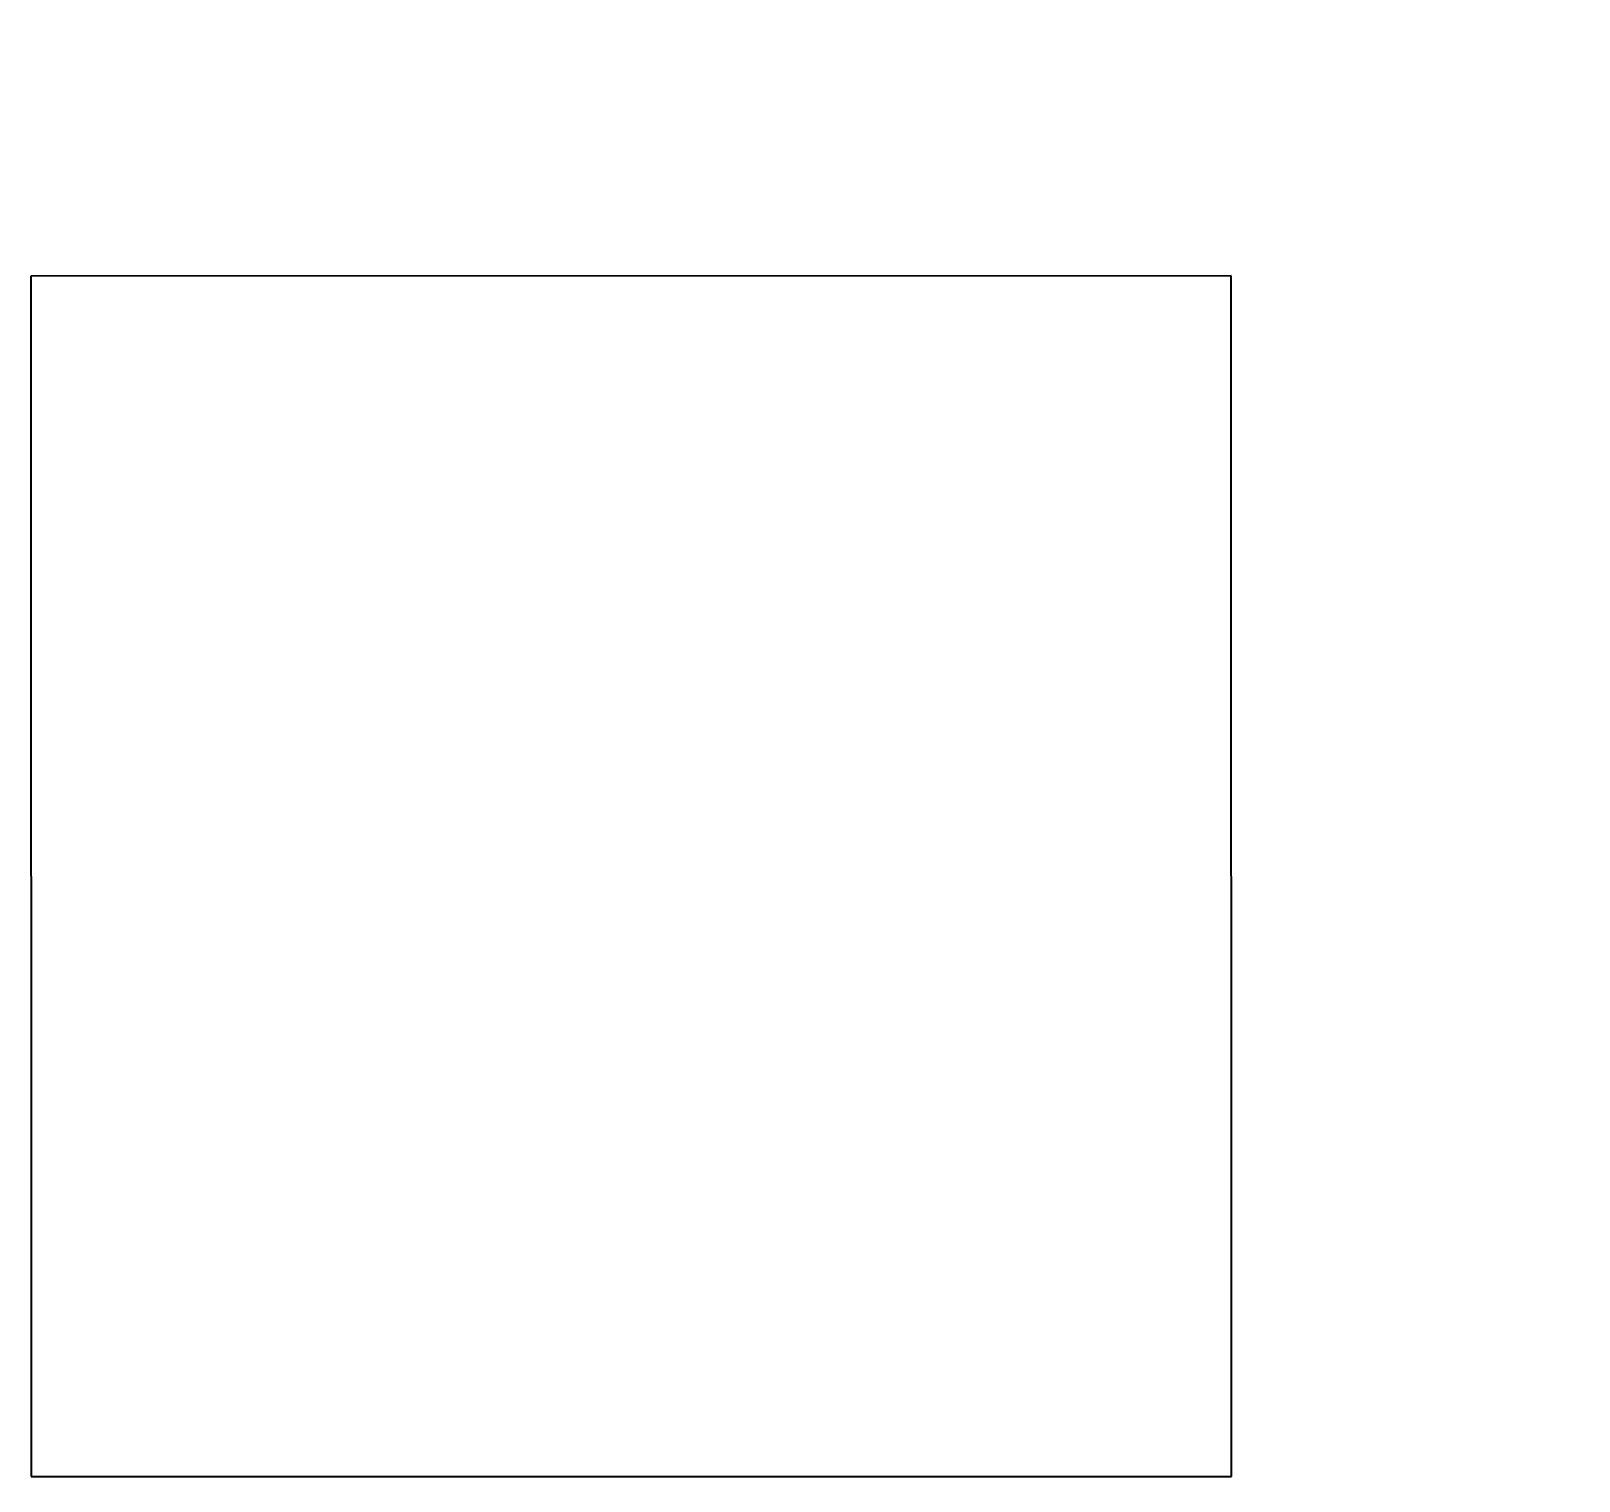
# Model space of a CAD drawing. Header units: millimetres. Extents: x 0 to 297, y 0 to 210.
# Drawn here: x 229.699 to 234.097, y 125.318 to 129.437 of the extents above; entities that cross this region are included whole.
import ezdxf

# ---------------------------------------------------------------- set-up
doc = ezdxf.new("R2010")
doc.units = ezdxf.units.MM
doc.header["$PDMODE"] = 3
doc.header["$PDSIZE"] = 8
doc.linetypes.add('solid', pattern=[0])
doc.layers.get('0').update_dxf_attribs({"linetype": 'CONTINUOUS'})
doc.layers.get('Defpoints').update_dxf_attribs({"linetype": 'CONTINUOUS'})
doc.layers.add('100', color=1, linetype='solid')
doc.styles.get("Standard").update_dxf_attribs({"font": 'txt', "width": 0.8})
doc.dimstyles.new('X0_5', dxfattribs={"dimscale": 0.5, "dimtxt": 2, "dimasz": 2, "dimexe": 1, "dimexo": 1, "dimgap": 0.5, "dimtad": 1, "dimtoh": 1, "dimzin": 0, "dimdsep": 46, "dimtxsty": 'STANDARD', "dimcen": 0, "dimclrd": 256, "dimclrt": 256, "dimadec": 0, "dimazin": 0, "dimtp": 0.1, "dimtm": 0.1, "dimtfac": 1, "dimtofl": 0, "dimtmove": 0, "dimatfit": 3, "dimfxl": 1, "dimtolj": 1, "dimtzin": 0, "dimarcsym": 0})

# ---------------------------------------------------------------- blocks, each defined once
blk = doc.blocks.new('*D11')
at = {"layer": '100', "color": 0, "lineweight": -2}
for p, q in [((231.8555, 141.871), (241.8371, 141.871)), ((231.8637, 81.871), (241.8371, 81.871))]:
    blk.add_line(p, q, dxfattribs=at)
at = {"layer": '100', "lineweight": -2}
blk.add_line((241.3371, 140.371), (241.3371, 83.371), dxfattribs=at)
at = {"layer": '100'}
for points in [[(241.5871, 140.371), (241.0871, 140.371), (241.3371, 141.871)], [(241.0871, 83.371), (241.5871, 83.371), (241.3371, 81.871)]]:
    blk.add_solid(points, dxfattribs=at)
at = {"layer": 'Defpoints', "color": 0}
for p in [(231.3555, 141.871), (231.3637, 81.871), (241.3371, 81.871)]:
    blk.add_point(p, dxfattribs=at)
at = {"layer": '100', "insert": (240.3371, 111.871), "char_height": 1.5, "attachment_point": 5, "rotation": 90}
blk.add_mtext('\\A1;60.00', dxfattribs=at)

msp = doc.modelspace()

# ---------------------------------------------------------------- linework, layer by layer
at = {"color": 7, "linetype": 'Continuous'}
for p, q in [((233.1089, 128.7412), (229.6989, 128.7407)), ((229.6989, 128.7407), (229.6993, 125.3308)), ((233.1093, 125.3312), (233.1089, 128.7412)), ((229.6993, 125.3308), (233.1093, 125.3312))]:
    msp.add_line(p, q, dxfattribs=at)

# ---------------------------------------------------------------- dimensions: what is measured, and where the dimension line sits
at = {"layer": '100'}
dim = msp.add_linear_dim(base=(241.3371, 81.871), p1=(231.3555, 141.871), p2=(231.3637, 81.871), angle=90, dimstyle='X0_5', override={"dimtxt": 3, "dimasz": 3, "dimpost": '<>', "dimtvp": 0.1}, dxfattribs=at)
dim.commit()
dim.dimension.update_dxf_attribs({"geometry": '*D11', "text_midpoint": (241.3371, 111.871), "dimtype": 160})

doc.saveas('drawing.dxf')
